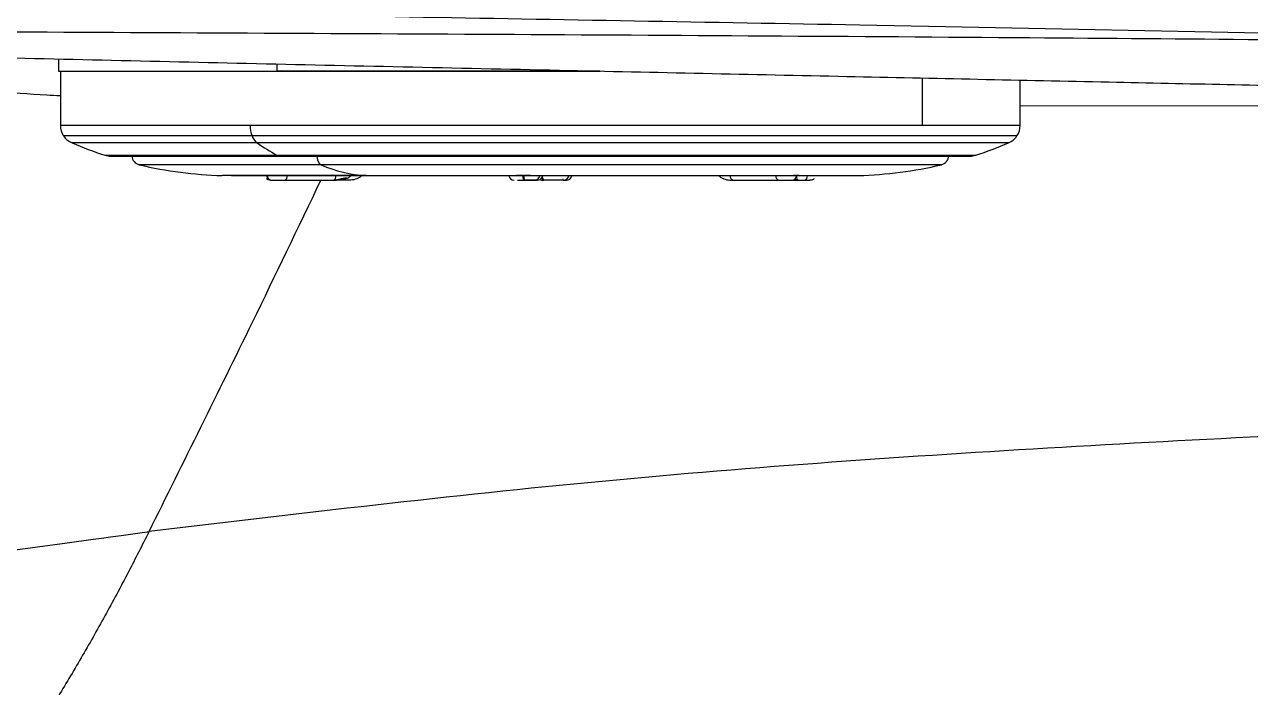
# Model space of a CAD drawing. Extents: x 939 to 1039, y 781 to 934.
# Drawn here: x 959.744 to 962.289, y 877.994 to 879.37 of the extents above; entities that cross this region are included whole.
import ezdxf

# ---------------------------------------------------------------- set-up
doc = ezdxf.new("R2010")
doc.units = 0
doc.header["$MEASUREMENT"] = 0
doc.layers.add('1', color=4, linetype='Continuous')

# ---------------------------------------------------------------- blocks, each defined once
blk = doc.blocks.new('Envoy')
at = {"layer": '1', "color": 3, "linetype": 'Continuous', "lineweight": 25}
for p, q in [((23.0022, 80.1908), (22.8242, 80.1941)), ((25.9105, 80.1301), (23.0022, 80.1908)), ((21.1612, 80.1239), (21.1612, 80.0988)), ((21.6142, 80.1135), (21.6142, 80.0988)), ((21.1612, 80.0988), (21.6142, 80.0988)), ((21.165, 80.0988), (21.165, 79.986)), ((21.165, 80.0988), (21.5588, 80.0988)), ((21.5588, 80.0988), (22.2851, 80.0988)), ((22.2849, 80.0988), (21.6142, 80.0988)), ((22.9545, 79.986), (22.9545, 80.0844)), ((23.1572, 79.986), (23.1572, 80.0801)), ((23.7613, 80.0264), (23.1572, 80.0256)), ((21.5588, 79.986), (21.165, 79.986)), ((22.9545, 79.986), (21.5588, 79.986)), ((23.1572, 79.986), (22.9545, 79.986)), ((21.5628, 79.9642), (21.1716, 79.9642)), ((23.1506, 79.9642), (21.5628, 79.9642)), ((21.5734, 79.9497), (21.1891, 79.9497)), ((23.1331, 79.9497), (21.5734, 79.9497)), ((21.2572, 79.9243), (21.6145, 79.9243)), ((21.2694, 79.9224), (21.3136, 79.9224)), ((21.2694, 79.9224), (21.6219, 79.9224)), ((21.6145, 79.9243), (23.065, 79.9243)), ((21.6219, 79.9224), (23.0528, 79.9224)), ((21.7059, 79.9044), (21.3287, 79.9044)), ((21.7999, 79.8819), (21.5017, 79.8819)), ((21.5204, 79.8819), (21.5204, 79.8817)), ((21.8107, 79.8817), (21.5204, 79.8817)), ((22.9936, 79.9044), (21.7059, 79.9044)), ((21.7999, 79.8819), (22.8207, 79.8819)), ((22.6976, 79.8817), (21.8107, 79.8817)), ((22.6933, 79.8818), (22.6864, 79.8818)), ((22.6985, 79.8818), (22.6944, 79.8818)), ((22.6976, 79.8817), (22.6976, 79.8819)), ((22.802, 79.8817), (22.6976, 79.8817)), ((22.802, 79.8817), (22.802, 79.8819)), ((21.6034, 79.8721), (21.6043, 79.8721)), ((21.6308, 79.8721), (21.7318, 79.8721)), ((21.7318, 79.8721), (21.7587, 79.8781)), ((21.7318, 79.8721), (21.7382, 79.8721)), ((21.7382, 79.8721), (21.7512, 79.8752)), ((21.7609, 79.8721), (21.7382, 79.8721)), ((22.1258, 79.8721), (22.1278, 79.8721)), ((22.1485, 79.8721), (22.1548, 79.8721)), ((22.164, 79.88), (22.1669, 79.8737)), ((22.2089, 79.8721), (22.1676, 79.8721)), ((22.2081, 79.8751), (22.2089, 79.8721)), ((22.2089, 79.8721), (22.2152, 79.8721)), ((22.5615, 79.8721), (22.6563, 79.8721)), ((22.6563, 79.8721), (22.6793, 79.8721)), ((22.6835, 79.8721), (22.6846, 79.8721)), ((22.6872, 79.8721), (22.7103, 79.8721))]:
    blk.add_line(p, q, dxfattribs=at)
at = {"layer": '1', "color": 3, "linetype": 'Continuous', "lineweight": 25, "flags": 128}
for points in [[(21.6145, 79.9243), (21.62, 79.9225), (21.6219, 79.9224)], [(21.0501, 79.1027), (21.1177, 79.112), (21.179, 79.1203), (21.2332, 79.1277), (21.25, 79.1299), (21.2693, 79.1325), (21.2911, 79.1355), (21.3345, 79.1413), (21.3454, 79.1428), (21.3481, 79.1431), (21.3488, 79.1432), (21.3489, 79.1433), (21.349, 79.1433), (21.349, 79.1433), (21.349, 79.1433), (21.349, 79.1433), (21.349, 79.1433)]]:
    blk.add_lwpolyline(points, dxfattribs=at)
at = {"layer": '1', "color": 3, "linetype": 'Continuous', "lineweight": 25}
for centre, radius, start, end in [((21.2044, 79.986), 0.0394, 180, 213.577), ((21.6179, 79.9855), 0.0591, 179.541, 201.1393), ((23.1178, 79.986), 0.0394, 326.423, 0), ((21.2044, 79.986), 0.0394, 213.577, 247.154), ((21.5928, 79.975), 0.0319, 199.7599, 232.5007), ((23.1178, 79.986), 0.0394, 292.846, 326.423), ((21.5265, 80.7504), 0.8689, 247.154, 251.9442), ((21.8156, 80.2963), 0.4228, 235.0588, 241.6121), ((22.7957, 80.7504), 0.8689, 288.0558, 292.846), ((21.2694, 79.9618), 0.0394, 251.9442, 270), ((21.3332, 79.9235), 0.0197, 183.3126, 256.84), ((21.7178, 79.9208), 0.0203, 175.4798, 233.9418), ((22.9891, 79.9235), 0.0197, 283.16, 359), ((23.0528, 79.9618), 0.0394, 270, 288.0558), ((21.5265, 80.7504), 0.8689, 256.84, 268.2945), ((21.6039, 79.8831), 0.011, 186.6925, 267.3073), ((21.6048, 79.8831), 0.011, 186.6852, 267.3147), ((21.6264, 79.8808), 0.00969, 297.1016, 5.4725), ((21.8162, 80.1584), 0.277, 246.5328, 266.6379), ((21.7274, 79.8808), 0.0097, 297.1296, 5.3992), ((22.1072, 79.8839), 0.0118, 189.7652, 269.9689), ((22.1666, 79.8797), 0.0415, 177.0975, 190.4882), ((22.1686, 79.8797), 0.0415, 177.0975, 190.4882), ((22.1485, 79.8839), 0.0118, 270.0477, 349.0152), ((22.1548, 79.8839), 0.0118, 270.039, 349.0101), ((22.2089, 79.8839), 0.0118, 270.0352, 349.0277), ((22.2152, 79.8839), 0.0118, 270.039, 349.0101), ((22.5647, 79.8811), 0.00957, 176.7788, 250.3801), ((22.6595, 79.8811), 0.00957, 176.7788, 250.3801), ((22.6827, 79.8827), 0.0106, 274.3514, 355.3019), ((22.6838, 79.8827), 0.0106, 274.3514, 355.3019), ((22.7059, 79.8808), 0.0097, 297.122, 5.4521), ((22.7958, 80.7504), 0.8689, 271.7055, 283.16), ((21.7387, 79.8771), 0.00504, 217.2124, 265.0045), ((22.1676, 79.884), 0.0119, 236.5396, 269.8202)]:
    blk.add_arc(centre, radius, start, end, dxfattribs=at)
for points, knots in [([(22.8242, 80.1941), (22.5127, 80.1996), (22.0451, 80.2079), (21.4965, 80.2178), (21.2229, 80.221), (21.0626, 80.2257), (20.9918, 80.2436), (20.9564, 80.2525)], [0, 0, 0, 0, 0.4980431, 0.747571, 0.8748583, 0.9374916, 1, 1, 1, 1]), ([(25.9114, 80.128), (25.312, 80.1397), (24.3906, 80.1576), (22.7299, 80.1716), (21.6686, 80.1766), (20.9294, 80.1801)], [0, 0, 0, 0, 0.360925, 0.55487, 1, 1, 1, 1]), ([(20.9113, 80.1296), (21.1247, 80.1247), (21.5546, 80.1147), (22.1834, 80.1009), (22.7801, 80.0881), (23.3239, 80.0765), (23.8653, 80.0651), (24.4164, 80.0533), (24.9898, 80.0408), (25.466, 80.0302), (25.8488, 80.0215), (26.1419, 80.0148), (26.4364, 80.0081), (26.7474, 80.0008), (27.0903, 79.9928), (27.4745, 79.9836), (27.9166, 79.973), (28.4195, 79.9609), (28.986, 79.9473), (29.6029, 79.9327), (30.2493, 79.9176), (30.6902, 79.9078), (30.9087, 79.903)], [0, 0, 0, 0, 0.06404, 0.129018, 0.188696, 0.243091, 0.292192, 0.351146, 0.408463, 0.464242, 0.49402, 0.523342, 0.552206, 0.582377, 0.616662, 0.655096, 0.697681, 0.749325, 0.806001, 0.867699, 0.934433, 1, 1, 1, 1]), ([(21.165, 80.0471), (21.1556, 80.0476), (21.108, 80.0504), (21.0272, 80.0555), (20.9227, 80.0613), (20.826, 80.0657), (20.7387, 80.0681), (20.6628, 80.0689), (20.5781, 80.0681), (20.4995, 80.0651), (20.4539, 80.0639), (20.4317, 80.0634)], [0, 0, 0, 0, 0.024123, 0.121484, 0.220562, 0.320852, 0.421685, 0.52239, 0.622199, 0.816152, 1, 1, 1, 1]), ([(21.7512, 79.8752), (21.7555, 79.8755), (21.7617, 79.876), (21.7665, 79.8804), (21.7679, 79.8817)], [0, 0, 0, 0, 0.699983, 1, 1, 1, 1]), ([(21.7906, 79.8817), (21.7891, 79.8804), (21.7806, 79.8732), (21.7698, 79.8726), (21.7609, 79.8721)], [0, 0, 0, 0, 0.172536, 1, 1, 1, 1]), ([(22.1251, 79.8818), (22.1215, 79.8818), (22.1168, 79.8818), (22.113, 79.8819), (22.1121, 79.8819)], [0, 0, 0, 0, 0.774408, 1, 1, 1, 1]), ([(22.1405, 79.8819), (22.1396, 79.8819), (22.1355, 79.8818), (22.1308, 79.8818), (22.1271, 79.8818)], [0, 0, 0, 0, 0.226088, 1, 1, 1, 1]), ([(22.5318, 79.8817), (22.5332, 79.8804), (22.5417, 79.8732), (22.5525, 79.8726), (22.5615, 79.8721)], [0, 0, 0, 0, 0.172546, 1, 1, 1, 1]), ([(21.349, 79.1433), (21.4209, 79.2879), (21.5416, 79.5304), (21.6586, 79.7739), (21.7058, 79.8721)], [0, 0, 0, 0, 0.596551, 1, 1, 1, 1]), ([(21.6014, 79.8721), (21.6, 79.8723), (21.5977, 79.8725), (21.5949, 79.8739), (21.5937, 79.875), (21.5931, 79.8755)], [0, 0, 0, 0, 0.47826, 0.736332, 1, 1, 1, 1]), ([(21.6015, 79.8721), (21.6015, 79.8721), (21.6012, 79.8721), (21.6024, 79.8721), (21.6034, 79.8721)], [0, 0, 0, 0, 0.243937, 1, 1, 1, 1]), ([(21.6043, 79.8721), (21.606, 79.8721), (21.6092, 79.8721), (21.6168, 79.8721), (21.6244, 79.8721), (21.6286, 79.8721), (21.6308, 79.8721)], [0, 0, 0, 0, 0.279626, 0.559185, 0.779537, 1, 1, 1, 1]), ([(21.6354, 79.8721), (21.6363, 79.8721), (21.638, 79.8721), (21.6416, 79.8721), (21.6434, 79.8721)], [0, 0, 0, 0, 0.499937, 1, 1, 1, 1]), ([(22.1135, 79.8721), (22.1153, 79.8721), (22.1189, 79.8721), (22.1235, 79.8721), (22.1258, 79.8721)], [0, 0, 0, 0, 0.499801, 1, 1, 1, 1]), ([(22.1275, 79.8729), (22.1292, 79.8729), (22.1324, 79.8729), (22.1385, 79.8729), (22.1453, 79.8729), (22.15, 79.8729), (22.1523, 79.8729), (22.1526, 79.8729), (22.1528, 79.8729)], [0, 0, 0, 0, 0.128542, 0.254021, 0.500405, 0.746511, 0.87177, 1, 1, 1, 1]), ([(22.1278, 79.8721), (22.1307, 79.8721), (22.1365, 79.8721), (22.1433, 79.8721), (22.1475, 79.8721), (22.1482, 79.8721), (22.1485, 79.8721)], [0, 0, 0, 0, 0.279652, 0.559213, 0.779563, 1, 1, 1, 1]), ([(22.1676, 79.8721), (22.167, 79.8724), (22.1664, 79.8726), (22.1659, 79.8787), (22.1659, 79.879)], [0, 0, 0, 0, 0.948258, 1, 1, 1, 1]), ([(22.6563, 79.8721), (22.6589, 79.8721), (22.6641, 79.8721), (22.6724, 79.8721), (22.6792, 79.8721), (22.6821, 79.8721), (22.6835, 79.8721)], [0, 0, 0, 0, 0.279474, 0.558967, 0.779415, 1, 1, 1, 1]), ([(22.6846, 79.8721), (22.6861, 79.8721), (22.688, 79.8721), (22.6876, 79.8721), (22.6875, 79.8721)], [0, 0, 0, 0, 0.774811, 1, 1, 1, 1]), ([(22.696, 79.8755), (22.6954, 79.875), (22.6942, 79.8739), (22.6914, 79.8725), (22.6891, 79.8723), (22.6877, 79.8721)], [0, 0, 0, 0, 0.2635683, 0.5216734, 1, 1, 1, 1]), ([(22.7103, 79.8721), (22.7127, 79.8721), (22.7176, 79.8721), (22.7196, 79.8721), (22.7206, 79.8721)], [0, 0, 0, 0, 0.499925, 1, 1, 1, 1]), ([(22.7293, 79.8755), (22.7287, 79.875), (22.7275, 79.8739), (22.7247, 79.8725), (22.7224, 79.8723), (22.7209, 79.8721)], [0, 0, 0, 0, 0.263668, 0.521741, 1, 1, 1, 1]), ([(30.9391, 79.1271), (30.6269, 79.1662), (29.9985, 79.2449), (29.0465, 79.3145), (28.0851, 79.3625), (27.1177, 79.3892), (26.1471, 79.3986), (25.1763, 79.3913), (24.2082, 79.367), (23.2458, 79.3218), (22.2921, 79.2556), (21.6622, 79.1806), (21.349, 79.1433)], [0, 0, 0, 0, 0.0982429, 0.1977087, 0.2978733, 0.3986843, 0.4997459, 0.6008043, 0.7016834, 0.8019611, 0.9015188, 1, 1, 1, 1]), ([(21.349, 79.1433), (21.3349, 79.1153), (21.3046, 79.0555), (21.2575, 78.968), (21.2077, 78.88), (21.1556, 78.7929), (21.1042, 78.7123), (21.0516, 78.635), (21.0017, 78.5666), (20.9685, 78.5261), (20.9528, 78.507)], [0, 0, 0, 0, 0.107912, 0.231073, 0.353119, 0.478269, 0.617944, 0.735709, 0.875592, 1, 1, 1, 1])]:
    blk.add_open_spline(points, degree=3, knots=knots, dxfattribs=at)

msp = doc.modelspace()

# ---------------------------------------------------------------- block references
at = {"layer": '1'}
msp.add_blockref('Envoy', (938.6538, 799.1744), dxfattribs=at)

doc.saveas('drawing.dxf')
